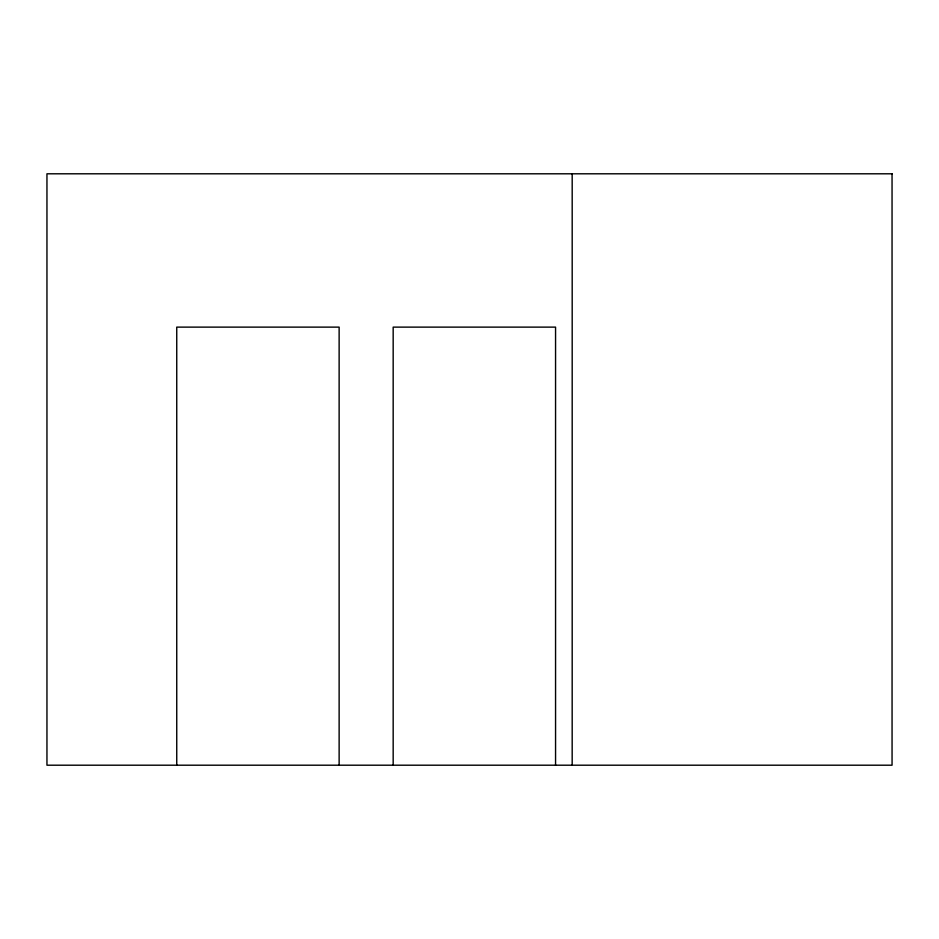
<?xml version="1.0" encoding="UTF-8"?>
<svg xmlns="http://www.w3.org/2000/svg" width="939" height="939" viewBox="0 0 939 939"><rect width="100%" height="100%" fill="white"/><g stroke="black" fill="none" stroke-linecap="round" stroke-linejoin="round"><path stroke-width="1.41" d="M572.191 173.797L572.191 765.203M555.559 765.203L555.559 327.124L393.171 327.124L393.171 765.203M339.132 765.203L339.132 327.124L176.743 327.124L176.743 765.203M892.05 173.797L46.95 173.797L46.95 765.203L892.05 765.203L892.05 173.797"/></g></svg>
